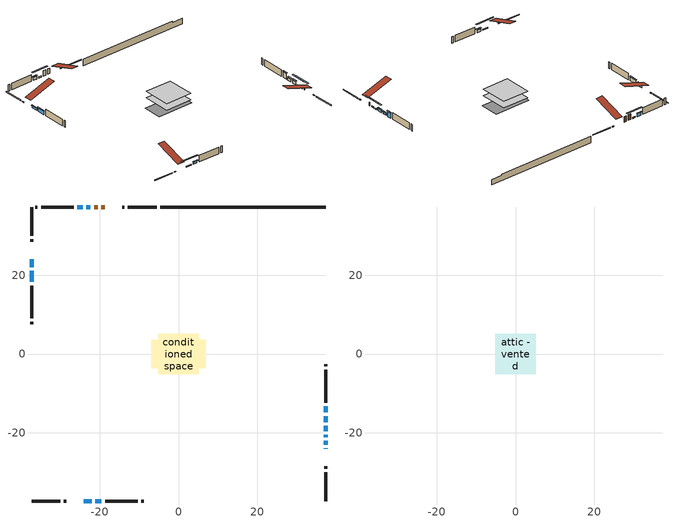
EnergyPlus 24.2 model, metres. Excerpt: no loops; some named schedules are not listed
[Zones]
conditioned space
 floor adiabatic (AdiabaticFloorConstruction): -5.09,-5.09 -5.09,5.09 5.09,5.09 5.09,-5.09 z0.61
 floor foundation (Slab1 construction): -6.91,-3.56 -6.91,3.56 6.91,3.56 6.91,-3.56 z-1.83
 wall outside (RimJoist1 construction): -5.51,37.28 -12.81,37.28 / -37.28,-37.28 -29.98,-37.28 / -37.28,37.28 -37.28,29.98 / 37.28,-37.28 37.28,-29.98 z0.61:0.91
 wall outside (RimJoist2 construction): -13.74,37.28 -14.28,37.28 / -29.05,-37.28 -28.51,-37.28 / -37.28,29.05 -37.28,28.51 / 37.28,-29.05 37.28,-28.51 z0.61:0.91
 wall outside (AdiabaticWallConstruction 1): -18.75,37.28 -19.59,37.28 / -20.51,37.28 -21.41,37.28 z0.61:2.64
 wall outside (AdiabaticWallConstruction): 37.28,-24.04 37.28,-23.94 z0.61:1.83; 37.28,-23.01 37.28,-22 / -22.33,37.28 -23.35,37.28 / -24.04,-37.28 -22,-37.28 z0.61:1.02; 37.28,-21.07 37.28,-20.48 z0.61:0.99; 37.28,-19.55 37.28,-18.18 / -24.28,37.28 -25.65,37.28 z0.61:1.73; 37.28,-17.25 37.28,-15.73 / -21.08,-37.28 -19.55,-37.28 / -37.28,24.04 -37.28,22 z0.61:1.53; 37.28,-14.8 37.28,-13.27 z0.61:2.64; -37.28,21.07 -37.28,18.28 z0.61:2.03
 wall outside (Wall1 construction): -26.58,37.28 -34.87,37.28 / -18.62,-37.28 -10.33,-37.28 / -37.28,17.35 -37.28,9.06 / 37.28,-12.35 37.28,-4.06 z0.61:3.05
 wall outside (Wall2 construction): -35.8,37.28 -36.35,37.28 / -9.4,-37.28 -8.85,-37.28 / -37.28,8.13 -37.28,7.57 / 37.28,-3.13 37.28,-2.57 z0.61:3.05
 wall foundation (FoundationWall1 construction): -4.58,37.28,-1.83 -4.58,37.28,0.61 33.1,37.28,0.61 33.1,37.28,0.16 37.28,37.28,0.16 37.28,37.28,-1.83
 window (WindowConstruction 7): 37.28,-24.03 37.28,-23.94 z0.61:1.83
 window (WindowConstruction 8): 37.28,-23.01 37.28,-22 z0.61:1.02
 window (WindowConstruction 9): 37.28,-21.07 37.28,-20.48 z0.61:0.99
 window (WindowConstruction 10): -22.33,37.28 -23.35,37.28 z0.61:1.02
 window (WindowConstruction 11): -24.03,-37.28 -22,-37.28 z0.61:1.02
 window (WindowConstruction): 37.28,-19.55 37.28,-18.18 z0.61:1.73
 window (WindowConstruction 1): 37.28,-17.25 37.28,-15.73 z0.61:1.52
 window (WindowConstruction 2): 37.28,-14.8 37.28,-13.28 z0.61:2.64
 window (WindowConstruction 3): -24.28,37.28 -25.65,37.28 z0.61:1.73
 window (WindowConstruction 4): -21.08,-37.28 -19.55,-37.28 z0.61:1.52
 window (WindowConstruction 5): -37.28,24.03 -37.28,22 z0.61:1.52
 window (WindowConstruction 6): -37.28,21.07 -37.28,18.28 z0.61:2.03
 door (Door): -18.75,37.28 -19.59,37.28 z0.61:2.64
 door (Door 1): -20.52,37.28 -21.4,37.28 z0.61:2.64
 ceiling adiabatic (AdiabaticFloorConstruction): 5.09,-5.09 5.09,5.09 -5.09,5.09 -5.09,-5.09 z0.61
attic - vented
 floor to conditioned space (Floor1 construction Reversed): -5.09,-5.09 -5.09,5.09 5.09,5.09 5.09,-5.09 z3.05
 roof outside (Roof1 construction): -17.83,37.28,3.05 -17.83,27.37,6.35 -15.21,27.37,6.35 -15.21,37.28,3.05; -24.96,-37.28,3.05 -24.96,-27.37,6.35 -27.58,-27.37,6.35 -27.58,-37.28,3.05; -37.28,24.96,3.05 -27.37,24.96,6.35 -27.37,27.58,6.35 -37.28,27.58,3.05; 37.28,-24.96,3.05 27.37,-24.96,6.35 27.37,-27.58,6.35 37.28,-27.58,3.05
shading: 37.28,-19.36 37.28,-25.65 37.69,-25.65 37.69,-19.36 z3.65; 37.28,-17.84 37.28,-23.71 37.69,-23.71 37.69,-17.84 z3.63; -25.99,37.28 -19.69,37.28 -19.69,37.69 -25.99,37.69 z3.65; -19.36,-37.28 -26.67,-37.28 -26.67,-37.69 -19.36,-37.69 z3.65; 37.28,-17.98 37.28,-19.75 37.69,-19.75 37.69,-17.98 z1.93; 37.28,-15.53 37.28,-17.45 37.69,-17.45 37.69,-15.53 z1.73; 37.28,-13.07 37.28,-15 37.69,-15 37.69,-13.07 z2.84; -25.85,37.28 -24.08,37.28 -24.08,37.69 -25.85,37.69 z1.93; -19.35,-37.28 -21.28,-37.28 -21.28,-37.69 -19.35,-37.69 z1.73; -37.28,21.8 -37.28,24.24 -37.69,24.24 -37.69,21.8 z1.73; -37.28,18.08 -37.28,21.27 -37.69,21.27 -37.69,18.08 z2.23
[Building]
Building 1: Terrain=Suburbs
[Site:Location]
Edmonton Intl AP_AB: Latitude {deg}=53.31; Longitude {deg}=-113.58; Time Zone {hr}=-7; Elevation {m}=723; Keep Site Location Information=Yes
[Site:GroundTemperature:Shallow]
-1.56185, -3.61833, -3.78302, -2.80711, 1.11059, 5.01004, 8.39065, 10.5322, 10.7141, 8.97234, 5.67794, 1.89811
[Site:WaterMainsTemperature]
Calculation Method=Schedule; Temperature Schedule=mains temperature schedule
[Material] Roughness=Rough; Thermal Absorptance=0.9
Name | Thickness {m} | Conductivity {W/m-K} | Density {kg/m3} | Specific Heat {J/kg-K} | Solar Absorptance | Visible Absorptance
asphalt or fiberglass shingles | 0.00635 | 0.162714 | 1121.4 | 1465.45 | 0.4 | 0.4
ceiling loosefill ins | 0.254 | 0.0480833 | 16.02 | 1046.75 | 0.7 | 0.7
ceiling stud and cavity | 0.1397 | 0.0980682 | 65.682 | 1177.47 | 0.7 | 0.7
concrete 4.0 in. | 0.1016 | 1.803125 | 2242.8 | 837.4 | 0.7 | 0.7
concrete 8.0 in. | 0.2032 | 1.803125 | 2242.8 | 837.4 | 0.7 | 0.7
door material | 0.04445 | 0.053851 | 512.64 | 1214.23 | 0.7 | 0.7
exterior vertical ins | 0.056026 | 0.029427 | 32.04 | 1214.23 | 0.7 | 0.7
floor covering | 0.0127 | 0.0433444 | 54.468 | 1339.84 | 0.6 | 0.6
floor rigid ins; wall rigid ins 1 | 0.512978 | 0.029427 | 32.04 | 1214.23 | 0.7 | 0.7
floor stud and cavity | 0.1397 | 1.75129 | 37.0049 | 1207.88 | 0.7 | 0.7
furniture material conditioned space 1 | 0.1524 | 0.115458 | 640.8 | 1214.23 | 0.6 | 0.6
gypsum board | 0.0127 | 0.160291 | 801 | 837.4 | 0.6 | 0.6
gypsum board 1 | 0.0127 | 0.160291 | 801 | 837.4 | 0.7 | 0.7
osb sheathing 0.5 in. | 0.0127 | 0.115458 | 512.64 | 1214.23 | 0.7 | 0.7
osb sheathing 0.75 in. | 0.01905 | 0.115458 | 512.64 | 1214.23 | 0.7 | 0.7
osb sheathing 2.0 in. | 0.0508 | 0.115458 | 512.64 | 1214.23 | 0.7 | 0.7
rim joist rigid ins; wall rigid ins | 0.051816 | 0.029427 | 32.04 | 1214.23 | 0.7 | 0.7
rim joist stud and cavity | 0.0508 | 0.0413573 | 125.044 | 1163.47 | 0.6 | 0.6
rim joist stud and cavity 1 | 0.0508 | 0.0385396 | 125.044 | 1163.47 | 0.6 | 0.6
wall stud and cavity | 0.1397 | 0.228645 | 139.0536 | 1170.24 | 0.7 | 0.7
wall stud and cavity 1 | 0.1397 | 0.294946 | 139.0536 | 1170.24 | 0.7 | 0.7
wall stud and cavity 2 | 0.0889 | 0.380278 | 52.3479 | 1209.89 | 0.7 | 0.7
wall stud and cavity 3 | 0.0889 | 0.391764 | 83.0341 | 1211.67 | 0.7 | 0.7
wood siding | 0.0254 | 0.102417 | 544.68 | 1172.36 | 0.4 | 0.4
wood siding 1; wood siding 2; wood siding 3 | 0.0254 | 0.102417 | 544.68 | 1172.36 | 0.7 | 0.7
[WindowMaterial:SimpleGlazingSystem]
Name | U-Factor {W/m2-K} | Solar Heat Gain Coefficient
WindowMaterial | 1.81639 | 0.51
WindowMaterial 1 | 1.851028 | 0.5
WindowMaterial 2 | 2.98606 | 0.58
WindowMaterial 3 | 2.00377 | 0.45
WindowMaterial 4 | 1.70283 | 0.56
WindowMaterial 5 | 1.59098 | 0.59
WindowMaterial 6 | 3.11495 | 0.41
WindowMaterial 7 | 3.24668 | 0.41
WindowMaterial 8 | 2.651626 | 0.26
[Construction]
AdiabaticFloorConstruction: floor stud and cavity, floor rigid ins, osb sheathing 0.75 in., floor covering
AdiabaticWallConstruction: wood siding 2, wall rigid ins 1, wall stud and cavity 2, gypsum board
AdiabaticWallConstruction 1: wood siding 3, wall rigid ins 1, wall stud and cavity 2, gypsum board
Door; Door 1: door material
Floor1 construction Reversed: gypsum board, ceiling stud and cavity, ceiling loosefill ins
FoundationWall1 construction: concrete 8.0 in., gypsum board 1
furniture construction conditioned space 1: furniture material conditioned space 1
PartitionWallConstruction: gypsum board, wall stud and cavity 3, gypsum board
RimJoist1 construction: wood siding 1, rim joist rigid ins, osb sheathing 2.0 in., rim joist stud and cavity
RimJoist2 construction: wood siding 1, rim joist rigid ins, osb sheathing 2.0 in., rim joist stud and cavity 1
Roof1 construction: asphalt or fiberglass shingles
Slab1 construction: concrete 4.0 in.
Wall1 construction: wood siding, wall rigid ins, osb sheathing 0.5 in., wall stud and cavity, gypsum board
Wall2 construction: wood siding, wall rigid ins, osb sheathing 0.5 in., wall stud and cavity 1, gypsum board
WindowConstruction; WindowConstruction 3: WindowMaterial
WindowConstruction 1: WindowMaterial 1
WindowConstruction 10; WindowConstruction 11; WindowConstruction 8: WindowMaterial 7
WindowConstruction 2: WindowMaterial 2
WindowConstruction 4: WindowMaterial 3
WindowConstruction 5: WindowMaterial 4
WindowConstruction 6: WindowMaterial 5
WindowConstruction 7: WindowMaterial 6
WindowConstruction 9: WindowMaterial 8
[Zone] Multiplier=1; Part of Total Floor Area=Yes
Name | Volume {m3}
attic - vented | 55.6164
conditioned space | 515
[Space]
Name | Zone | Volume {m3}
attic - vented 1 | attic - vented | 55.6164
conditioned space 1 | conditioned space | 515
[ZoneInfiltration:EffectiveLeakageArea]
infil attic - vented 1: Zone or Space=attic - vented 1; Schedule=Always On Discrete; Effective Air Leakage Area {cm2}=3605.22; Stack Coefficient=0.000229852; Wind Coefficient=1.02434e-05
[ZoneMixing]
whole house fan mix: Zone or Space=attic - vented; Schedule=Always On Continuous; Design Flow Rate Calculation Method=Flow/Zone; Design Flow Rate {m3/s}=0; Source Zone or Space=conditioned space
[SurfaceProperty:ExposedFoundationPerimeter]
Slab1: Exposed Perimeter Calculation Method=TotalExposedPerimeter; Total Exposed Perimeter {m}=41.86
[InternalMass] Zone or ZoneList=conditioned space; Space or SpaceList=conditioned space 1
Name | Construction | Surface Area {m2}
furniture mass conditioned space 1 | furniture construction conditioned space 1 | 80.8
partition wall mass | PartitionWallConstruction | 202
[Lights]
interior lighting: Zone or ZoneList or Space or SpaceList=conditioned space 1; Schedule=interior lighting schedule; Design Level Calculation Method=LightingLevel; Lighting Level {W}=343.2; Return Air Fraction=0; Fraction Radiant=0.6; Fraction Visible=0.2; Fraction Replaceable=1
[People]
occupants: Zone or ZoneList or Space or SpaceList=conditioned space 1; Number of People Schedule=occupants schedule; Number of People Calculation Method=People; Number of People=3; Fraction Radiant=0.314171; Sensible Heat Fraction=0.56303; Activity Level Schedule=occupants activity schedule; Carbon Dioxide Generation Rate {m3/s-W}=0; Enable ASHRAE 55 Comfort Warnings=No; Mean Radiant Temperature Calculation Type=EnclosureAveraged
[ElectricEquipment] Zone or ZoneList or Space or SpaceList=conditioned space 1; Design Level Calculation Method=EquipmentLevel
Name | Schedule | Design Level {W} | Fraction Latent | Fraction Radiant | Fraction Lost
clothes dryer | clothes dryer schedule | 140.772 | 0.015 | 0.081 | 0.85
clothes washer | clothes washer schedule | 32.1985 | 0.03 | 0.162 | 0.7
cooking range | cooking range schedule | 215.147 | 0.08 | 0.432 | 0.2
dishwasher | dishwasher schedule | 66.8632 | 0.3 | 0.18 | 0.4
fridge | fridge schedule | 72.9452 | 0 | 0.6 | 0
mech vent bath fan 0 | mech vent bath fan 0 schedule | 50.2 | 0 | 0 | 1
mech vent bath fan 1 | mech vent bath fan 1 schedule | 50.2 | 0 | 0 | 1
mech vent house fan | mech vent house fan schedule | 0 | 0 | 0 | 1
mech vent house fan cfis | mech vent house fan cfis schedule | 0 | 0 | 0 | 0
mech vent range fan 0 | mech vent range fan 0 schedule | 57 | 0 | 0 | 1
misc plug loads | misc plug loads schedule | 494.7 | 0.045 | 0.513 | 0.1
whole house fan | Always On Discrete | 0 | 0 | 0 | 1
[OtherEquipment] Zone or ZoneList or Space or SpaceList=conditioned space 1; Design Level Calculation Method=EquipmentLevel
Name | Fuel Type | Schedule | Design Level {W} | Fraction Latent | Fraction Radiant | Fraction Lost
clothes dryer 1 | Electricity | clothes dryer schedule | 0 | 0.015 | 0.081 | 0.85
cooking range 1 | Electricity | cooking range schedule | 0 | 0.08 | 0.432 | 0.2
general water use latent | None | general water use schedule | 62.594 | 1 | 0 | 0
general water use sensible | None | general water use schedule | -61.6891 | 0 | 0.6 | 0
mech vent house fan latent load | None | Always On Discrete | 0 | 1 | 0 | 0
mech vent house fan sensible load | None | Always On Discrete | 0 | 0 | 0 | 0
water heater energy adjustment1 | NaturalGas | Always On Discrete | 0.01 | 0 | 0 | 1
[ZoneInfiltration:DesignFlowRate] Zone or ZoneList or Space or SpaceList=conditioned space 1; Schedule=Always On Discrete; Design Flow Rate Calculation Method=Flow/Zone; Design Flow Rate {m3/s}=0
infil flow; natural vent flow; whole house fan flow
[AvailabilityManager:Scheduled]
furnace airloop Availability Manager: Schedule=Always On Discrete
[Foundation:Kiva]
Foundation Kiva 1: Initial Indoor Air Temperature {C}=18; Wall Height Above Grade {m}=0.609996; Wall Depth Below Slab {m}=0.2032; Custom Block Material Name 1=exterior vertical ins; Custom Block Depth 1 {m}=2.43998; Custom Block X Position 1 {m}=0.2159; Custom Block Z Position 1 {m}=0
[Foundation:Kiva:Settings]
Soil Conductivity {W/m-K}=0.849921; Soil Density {kg/m3}=1842.3; Soil Specific Heat {J/kg-K}=418.7; Ground Solar Absorptivity=0.9; Ground Thermal Absorptivity=0.9; Ground Surface Roughness {m}=0.03; Far-Field Width {m}=40; Deep-Ground Boundary Condition=ZeroFlux; Deep-Ground Depth {m}=40; Minimum Cell Dimension {m}=0.2; Maximum Cell Growth Coefficient=3; Simulation Timestep=Timestep
[Exterior:Lights]
exterior lighting: Schedule=exterior lighting schedule; Design Level {W}=75.6
[EnergyManagementSystem:GlobalVariable]
furnace_airloop_Fan_RTF
infil_program_Qfan
infil_program_Qinf
natural_vent_program_Qnv
natural_vent_program_Qwhf
[EnergyManagementSystem:Sensor]
Name | Output:Variable or Output:Meter Index Key | Output:Variable or Output:Meter
airflow_gain | infil flow | Infiltration Sensible Heat Gain Energy
airflow_gain_1 | natural vent flow | Infiltration Sensible Heat Gain Energy
airflow_gain_2 | whole house fan flow | Infiltration Sensible Heat Gain Energy
airflow_loss | infil flow | Infiltration Sensible Heat Loss Energy
airflow_loss_1 | natural vent flow | Infiltration Sensible Heat Loss Energy
airflow_loss_2 | whole house fan flow | Infiltration Sensible Heat Loss Energy
clg_load_cond |  | Cooling:EnergyTransfer:Zone:CONDITIONED SPACE
clg_sp_s; clg_sp_s_1 | cooling setpoint | Schedule Value
clothes_dryer_exhaust_0_sch_s | clothes dryer exhaust 0 schedule | Schedule Value
cool_season | cooling season schedule | Schedule Value
htg_load_cond |  | Heating:EnergyTransfer:Zone:CONDITIONED SPACE
htg_sp_s; htg_sp_s_1 | heating setpoint | Schedule Value
ig_ee_conv | clothes dryer | Electric Equipment Convective Heating Energy
ig_ee_conv_2 | cooking range | Electric Equipment Convective Heating Energy
ig_ee_conv_4 | fridge | Electric Equipment Convective Heating Energy
ig_ee_conv_5 | misc plug loads | Electric Equipment Convective Heating Energy
ig_ee_conv_6 | whole house fan | Electric Equipment Convective Heating Energy
ig_ee_rad | clothes dryer | Electric Equipment Radiant Heating Energy
ig_ee_rad_2 | cooking range | Electric Equipment Radiant Heating Energy
ig_ee_rad_4 | fridge | Electric Equipment Radiant Heating Energy
ig_ee_rad_5 | misc plug loads | Electric Equipment Radiant Heating Energy
ig_ee_rad_6 | whole house fan | Electric Equipment Radiant Heating Energy
ig_lgt_conv | interior lighting | Lights Convective Heating Energy
ig_lgt_rad | interior lighting | Lights Radiant Heating Energy
ig_lgt_vis | interior lighting | Lights Visible Radiation Heating Energy
ig_oe_conv | clothes dryer 1 | Other Equipment Convective Heating Energy
ig_oe_conv_1 | cooking range 1 | Other Equipment Convective Heating Energy
ig_oe_conv_2 | general water use latent | Other Equipment Convective Heating Energy
ig_oe_conv_3 | general water use sensible | Other Equipment Convective Heating Energy
ig_oe_conv_4 | water heater energy adjustment1 | Other Equipment Convective Heating Energy
ig_oe_rad | clothes dryer 1 | Other Equipment Radiant Heating Energy
ig_oe_rad_1 | cooking range 1 | Other Equipment Radiant Heating Energy
ig_oe_rad_2 | general water use latent | Other Equipment Radiant Heating Energy
ig_oe_rad_3 | general water use sensible | Other Equipment Radiant Heating Energy
ig_oe_rad_4 | water heater energy adjustment1 | Other Equipment Radiant Heating Energy
ig_ppl_conv | occupants | People Convective Heating Energy
ig_ppl_rad | occupants | People Radiant Heating Energy
im_conv | furniture mass conditioned space 1 | Surface Inside Face Convection Heat Gain Energy
im_conv_1 | partition wall mass | Surface Inside Face Convection Heat Gain Energy
im_ig | furniture mass conditioned space 1 | Surface Inside Face Internal Gains Radiation Heat Gain Energy
im_ig_1 | partition wall mass | Surface Inside Face Internal Gains Radiation Heat Gain Energy
im_lgt | furniture mass conditioned space 1 | Surface Inside Face Lights Radiation Heat Gain Energy
im_lgt_1 | partition wall mass | Surface Inside Face Lights Radiation Heat Gain Energy
im_sol | furniture mass conditioned space 1 | Surface Inside Face Solar Radiation Heat Gain Energy
im_sol_1 | partition wall mass | Surface Inside Face Solar Radiation Heat Gain Energy
im_surf | furniture mass conditioned space 1 | Surface Inside Face Net Surface Thermal Radiation Heat Gain Energy
im_surf_1 | partition wall mass | Surface Inside Face Net Surface Thermal Radiation Heat Gain Energy
mech_vent_bath_fan_0_sch_s | mech vent bath fan 0 schedule | Schedule Value
mech_vent_bath_fan_1_sch_s | mech vent bath fan 1 schedule | Schedule Value
mech_vent_range_fan_0_sch_s | mech vent range fan 0 schedule | Schedule Value
mv_conv | mech vent bath fan 0 | Electric Equipment Convective Heating Energy
mv_conv_1 | mech vent bath fan 1 | Electric Equipment Convective Heating Energy
mv_conv_2 | mech vent house fan | Electric Equipment Convective Heating Energy
mv_conv_3 | mech vent house fan cfis | Electric Equipment Convective Heating Energy
mv_conv_4 | mech vent range fan 0 | Electric Equipment Convective Heating Energy
mv_conv_5 | mech vent house fan latent load | Other Equipment Convective Heating Energy
mv_conv_6 | mech vent house fan sensible load | Other Equipment Convective Heating Energy
mv_rad | mech vent bath fan 0 | Electric Equipment Radiant Heating Energy
mv_rad_1 | mech vent bath fan 1 | Electric Equipment Radiant Heating Energy
mv_rad_2 | mech vent house fan | Electric Equipment Radiant Heating Energy
mv_rad_3 | mech vent house fan cfis | Electric Equipment Radiant Heating Energy
mv_rad_4 | mech vent range fan 0 | Electric Equipment Radiant Heating Energy
mv_rad_5 | mech vent house fan latent load | Other Equipment Radiant Heating Energy
mv_rad_6 | mech vent house fan sensible load | Other Equipment Radiant Heating Energy
natural_vent_s | natural vent schedule | Schedule Value
out_pb_s |  | Site Outdoor Air Barometric Pressure
out_wt_s |  | Site Outdoor Air Humidity Ratio
site_vw_s |  | Site Wind Speed
ss_back_out | Window1 | Surface Window Shortwave from Zone Back Out Window Heat Transfer Rate
ss_back_out_1 | Window10 | Surface Window Shortwave from Zone Back Out Window Heat Transfer Rate
ss_back_out_10 | Window8 | Surface Window Shortwave from Zone Back Out Window Heat Transfer Rate
ss_back_out_11 | Window9 | Surface Window Shortwave from Zone Back Out Window Heat Transfer Rate
ss_back_out_2 | Window11 | Surface Window Shortwave from Zone Back Out Window Heat Transfer Rate
ss_back_out_3 | Window12 | Surface Window Shortwave from Zone Back Out Window Heat Transfer Rate
ss_back_out_4 | Window13 | Surface Window Shortwave from Zone Back Out Window Heat Transfer Rate
ss_back_out_5 | Window2 | Surface Window Shortwave from Zone Back Out Window Heat Transfer Rate
ss_back_out_6 | Window3 | Surface Window Shortwave from Zone Back Out Window Heat Transfer Rate
ss_back_out_7 | Window4 | Surface Window Shortwave from Zone Back Out Window Heat Transfer Rate
ss_back_out_8 | Window5 | Surface Window Shortwave from Zone Back Out Window Heat Transfer Rate
ss_back_out_9 | Window6 | Surface Window Shortwave from Zone Back Out Window Heat Transfer Rate
ss_conv | Door1 | Surface Inside Face Convection Heat Gain Energy
ss_conv_1 | Door2 | Surface Inside Face Convection Heat Gain Energy
ss_conv_10 | Window5 | Surface Inside Face Convection Heat Gain Energy
ss_conv_11 | Window6 | Surface Inside Face Convection Heat Gain Energy
ss_conv_12 | Window8 | Surface Inside Face Convection Heat Gain Energy
ss_conv_13 | Window9 | Surface Inside Face Convection Heat Gain Energy
ss_conv_2 | Window1 | Surface Inside Face Convection Heat Gain Energy
ss_conv_3 | Window10 | Surface Inside Face Convection Heat Gain Energy
ss_conv_4 | Window11 | Surface Inside Face Convection Heat Gain Energy
ss_conv_5 | Window12 | Surface Inside Face Convection Heat Gain Energy
ss_conv_6 | Window13 | Surface Inside Face Convection Heat Gain Energy
ss_conv_7 | Window2 | Surface Inside Face Convection Heat Gain Energy
ss_conv_8 | Window3 | Surface Inside Face Convection Heat Gain Energy
ss_conv_9 | Window4 | Surface Inside Face Convection Heat Gain Energy
ss_ig | Door1 | Surface Inside Face Internal Gains Radiation Heat Gain Energy
ss_ig_1 | Door2 | Surface Inside Face Internal Gains Radiation Heat Gain Energy
ss_ig_10 | Window5 | Surface Inside Face Internal Gains Radiation Heat Gain Energy
ss_ig_11 | Window6 | Surface Inside Face Internal Gains Radiation Heat Gain Energy
ss_ig_12 | Window8 | Surface Inside Face Internal Gains Radiation Heat Gain Energy
ss_ig_13 | Window9 | Surface Inside Face Internal Gains Radiation Heat Gain Energy
ss_ig_2 | Window1 | Surface Inside Face Internal Gains Radiation Heat Gain Energy
ss_ig_3 | Window10 | Surface Inside Face Internal Gains Radiation Heat Gain Energy
ss_ig_4 | Window11 | Surface Inside Face Internal Gains Radiation Heat Gain Energy
ss_ig_5 | Window12 | Surface Inside Face Internal Gains Radiation Heat Gain Energy
ss_ig_6 | Window13 | Surface Inside Face Internal Gains Radiation Heat Gain Energy
ss_ig_7 | Window2 | Surface Inside Face Internal Gains Radiation Heat Gain Energy
ss_ig_8 | Window3 | Surface Inside Face Internal Gains Radiation Heat Gain Energy
ss_ig_9 | Window4 | Surface Inside Face Internal Gains Radiation Heat Gain Energy
ss_lgt | Door1 | Surface Inside Face Lights Radiation Heat Gain Energy
ss_lgt_1 | Door2 | Surface Inside Face Lights Radiation Heat Gain Energy
ss_sol | Door1 | Surface Inside Face Solar Radiation Heat Gain Energy
ss_sol_1 | Door2 | Surface Inside Face Solar Radiation Heat Gain Energy
ss_surf | Door1 | Surface Inside Face Net Surface Thermal Radiation Heat Gain Energy
ss_surf_1 | Door2 | Surface Inside Face Net Surface Thermal Radiation Heat Gain Energy
ss_surf_10 | Window5 | Surface Inside Face Net Surface Thermal Radiation Heat Gain Energy
ss_surf_11 | Window6 | Surface Inside Face Net Surface Thermal Radiation Heat Gain Energy
ss_surf_12 | Window8 | Surface Inside Face Net Surface Thermal Radiation Heat Gain Energy
ss_surf_13 | Window9 | Surface Inside Face Net Surface Thermal Radiation Heat Gain Energy
ss_surf_2 | Window1 | Surface Inside Face Net Surface Thermal Radiation Heat Gain Energy
ss_surf_3 | Window10 | Surface Inside Face Net Surface Thermal Radiation Heat Gain Energy
ss_surf_4 | Window11 | Surface Inside Face Net Surface Thermal Radiation Heat Gain Energy
ss_surf_5 | Window12 | Surface Inside Face Net Surface Thermal Radiation Heat Gain Energy
ss_surf_6 | Window13 | Surface Inside Face Net Surface Thermal Radiation Heat Gain Energy
ss_surf_7 | Window2 | Surface Inside Face Net Surface Thermal Radiation Heat Gain Energy
ss_surf_8 | Window3 | Surface Inside Face Net Surface Thermal Radiation Heat Gain Energy
ss_surf_9 | Window4 | Surface Inside Face Net Surface Thermal Radiation Heat Gain Energy
ss_trans_in | Window1 | Surface Window Transmitted Solar Radiation Rate
ss_trans_in_1 | Window10 | Surface Window Transmitted Solar Radiation Rate
ss_trans_in_10 | Window8 | Surface Window Transmitted Solar Radiation Rate
ss_trans_in_11 | Window9 | Surface Window Transmitted Solar Radiation Rate
ss_trans_in_2 | Window11 | Surface Window Transmitted Solar Radiation Rate
ss_trans_in_3 | Window12 | Surface Window Transmitted Solar Radiation Rate
ss_trans_in_4 | Window13 | Surface Window Transmitted Solar Radiation Rate
ss_trans_in_5 | Window2 | Surface Window Transmitted Solar Radiation Rate
ss_trans_in_6 | Window3 | Surface Window Transmitted Solar Radiation Rate
ss_trans_in_7 | Window4 | Surface Window Transmitted Solar Radiation Rate
ss_trans_in_8 | Window5 | Surface Window Transmitted Solar Radiation Rate
ss_trans_in_9 | Window6 | Surface Window Transmitted Solar Radiation Rate
ss_trans_out | Window1 | Surface Inside Face Initial Transmitted Diffuse Transmitted Out Window Solar Radiation Rate
ss_trans_out_1 | Window10 | Surface Inside Face Initial Transmitted Diffuse Transmitted Out Window Solar Radiation Rate
ss_trans_out_10 | Window8 | Surface Inside Face Initial Transmitted Diffuse Transmitted Out Window Solar Radiation Rate
ss_trans_out_11 | Window9 | Surface Inside Face Initial Transmitted Diffuse Transmitted Out Window Solar Radiation Rate
ss_trans_out_2 | Window11 | Surface Inside Face Initial Transmitted Diffuse Transmitted Out Window Solar Radiation Rate
ss_trans_out_3 | Window12 | Surface Inside Face Initial Transmitted Diffuse Transmitted Out Window Solar Radiation Rate
ss_trans_out_4 | Window13 | Surface Inside Face Initial Transmitted Diffuse Transmitted Out Window Solar Radiation Rate
ss_trans_out_5 | Window2 | Surface Inside Face Initial Transmitted Diffuse Transmitted Out Window Solar Radiation Rate
ss_trans_out_6 | Window3 | Surface Inside Face Initial Transmitted Diffuse Transmitted Out Window Solar Radiation Rate
ss_trans_out_7 | Window4 | Surface Inside Face Initial Transmitted Diffuse Transmitted Out Window Solar Radiation Rate
ss_trans_out_8 | Window5 | Surface Inside Face Initial Transmitted Diffuse Transmitted Out Window Solar Radiation Rate
ss_trans_out_9 | Window6 | Surface Inside Face Initial Transmitted Diffuse Transmitted Out Window Solar Radiation Rate
s_conv | Floor1 | Surface Inside Face Convection Heat Gain Energy
